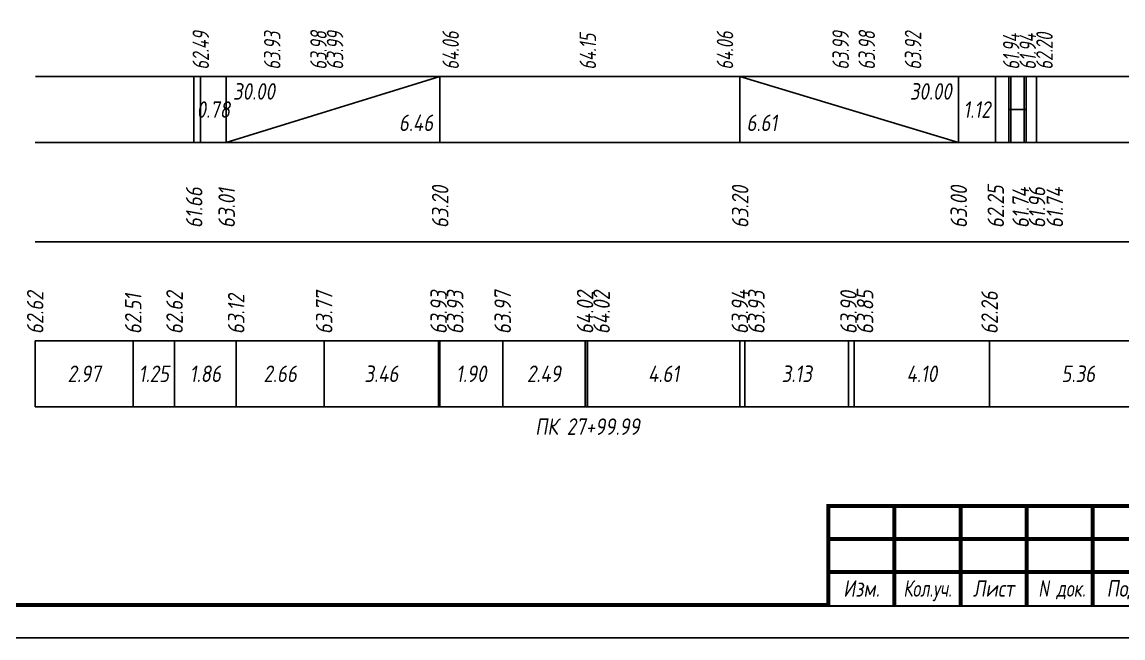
# Model space of a CAD drawing. Extents: x -717 to 1451, y -133302 to 233.
# Drawn here: x 78 to 244.5, y -43351.4 to -43258.2 of the extents above; entities that cross this region are included whole.
import ezdxf
from ezdxf.enums import TextEntityAlignment as Align

# ---------------------------------------------------------------- set-up
doc = ezdxf.new("R2010")
doc.units = 0
for name, color, linetype in [('Зарамочное оформление', 7, 'Continuous'), ('Код_510', 7, 'Continuous'), ('Код_514', 1, 'Continuous'), ('Код_516', 1, 'Continuous'), ('Подписи поперечников', 7, 'Continuous'), ('Таблица', 7, 'Continuous')]:
    doc.layers.add(name, color=color, linetype=linetype)
doc.styles.add('М', font='romand.shx', dxfattribs={"width": 0.8, "oblique": 10, "height": 2.5})

# ---------------------------------------------------------------- blocks, each defined once
blk = doc.blocks.new('Штамп')
at = {"linetype": 'Continuous'}
blk.add_wipeout([(199.95, -411.25), (384.95, -411.25), (384.95, -426.25), (199.95, -426.25)], dxfattribs=at).dxf.layer = 'Зарамочное оформление'
at = {"layer": 'Зарамочное оформление', "linetype": 'Continuous', "lineweight": -3, "const_width": 0.6, "flags": 128}
for points in [[(199.95, -426.25), (199.95, -411.25), (384.95, -411.25)], [(209.95, -411.25), (209.95, -426.25)], [(219.95, -411.25), (219.95, -426.25)], [(229.95, -411.25), (229.95, -426.25)], [(239.95, -411.25), (239.95, -426.25)], [(199.95, -416.25), (264.95, -416.25)], [(199.95, -421.25), (264.95, -421.25)]]:
    blk.add_lwpolyline(points, dxfattribs=at)
at = {"layer": 'Зарамочное оформление', "linetype": 'Continuous', "style": 'М', "oblique": 10}
for s, width, p in [('Изм.', 0.8, (204.95, -423.75)), ('Кол.уч.', 0.7, (214.95, -423.75)), ('Лист', 0.8, (224.95, -423.75)), ('N док.', 0.7, (235.28, -423.75)), ('Подпись', 0.8, (247.45, -423.75))]:
    blk.add_text(s, height=2.5, dxfattribs=dict(at, width=width)).set_placement(p, align=Align.MIDDLE_CENTER)
blk = doc.blocks.new('шифр')
blk.add_blockref('Штамп', (0, -42980))

msp = doc.modelspace()

# ---------------------------------------------------------------- linework, layer by layer
at = {"flags": 128}
msp.add_lwpolyline([(-30.054, -43351.421), (389.946, -43351.421), (389.946, -43054.421), (-30.054, -43054.421)], close=True, dxfattribs=at)
at = {"const_width": 0.6, "flags": 128}
msp.add_lwpolyline([(-10.054, -43346.421), (384.946, -43346.421), (384.946, -43059.421), (-10.054, -43059.421)], close=True, dxfattribs=at)
at = {"layer": 'Код_510'}
for p, q in [((79.946, -43316.421), (79.946, -43306.421)), ((94.781, -43316.421), (94.781, -43306.421)), ((101.037, -43316.421), (101.037, -43306.421)), ((110.358, -43316.421), (110.358, -43306.421)), ((123.668, -43316.421), (123.668, -43306.421)), ((140.985, -43316.421), (140.985, -43306.421)), ((141.169, -43316.421), (141.169, -43306.421)), ((150.679, -43316.421), (150.679, -43306.421)), ((163.144, -43316.421), (163.144, -43306.421)), ((163.441, -43316.421), (163.441, -43306.421)), ((163.506, -43316.421), (163.506, -43306.421)), ((186.557, -43316.421), (186.557, -43306.421)), ((187.336, -43316.421), (187.336, -43306.421)), ((203.002, -43316.421), (203.002, -43306.421)), ((203.842, -43316.421), (203.842, -43306.421)), ((224.342, -43316.421), (224.342, -43306.421))]:
    msp.add_line(p, q, dxfattribs=at)
at = {"layer": 'Код_516'}
for p, q in [((103.946, -43276.421), (103.946, -43266.421)), ((104.946, -43276.421), (104.946, -43266.421)), ((104.946, -43276.421), (104.946, -43266.421)), ((108.865, -43276.421), (108.865, -43266.421)), ((108.865, -43276.421), (141.169, -43266.421)), ((141.169, -43276.421), (141.169, -43266.421)), ((186.557, -43276.421), (186.557, -43266.421)), ((186.557, -43266.421), (219.626, -43276.421)), ((219.626, -43276.421), (219.626, -43266.421)), ((225.222, -43276.421), (225.222, -43266.421)), ((225.222, -43276.421), (225.222, -43266.421)), ((227.259, -43276.421), (227.259, -43266.421)), ((227.561, -43276.421), (227.561, -43266.421)), ((229.561, -43276.421), (229.561, -43266.421)), ((229.864, -43276.421), (229.864, -43266.421)), ((231.462, -43276.421), (231.462, -43266.421)), ((227.259, -43271.421), (227.561, -43271.421)), ((227.561, -43271.421), (229.561, -43271.421)), ((229.561, -43271.421), (229.864, -43271.421))]:
    msp.add_line(p, q, dxfattribs=at)
at = {"layer": 'Таблица'}
for p, q in [((80, -43266.421), (256.517, -43266.421)), ((79.946, -43276.421), (256.462, -43276.421)), ((79.946, -43291.421), (256.462, -43291.421)), ((79.946, -43306.421), (256.462, -43306.421)), ((79.946, -43316.421), (256.462, -43316.421))]:
    msp.add_line(p, q, dxfattribs=at)

# ---------------------------------------------------------------- texts
at = {"layer": 'Код_510', "style": 'М', "oblique": 10, "width": 0.8}
for s, p in [('62.62', (79.946, -43305.421)), ('62.62', (101.037, -43305.421)), ('63.77', (123.668, -43305.421)), ('63.93', (140.985, -43305.421)), ('63.93', (143.485, -43305.421)), ('63.97', (150.679, -43305.421)), ('64.02', (163.144, -43305.421)), ('64.02', (165.644, -43305.421)), ('63.94', (186.557, -43305.421)), ('63.93', (189.057, -43305.421)), ('63.90', (203.002, -43305.421)), ('63.85', (205.502, -43305.421)), ('62.51', (94.781, -43305.421)), ('63.12', (110.358, -43305.421)), ('62.26', (224.342, -43305.421))]:
    msp.add_text(s, height=2.5, rotation=90, dxfattribs=at).set_placement(p, align=Align.MIDDLE_LEFT)
for s, p in [('2.97', (87.364, -43311.421)), ('1.25', (97.909, -43311.421)), ('1.86', (105.697, -43311.421)), ('2.66', (117.013, -43311.421)), ('3.46', (132.326, -43311.421)), ('1.90', (145.924, -43311.421)), ('2.49', (156.911, -43311.421)), ('4.61', (175.032, -43311.421)), ('3.13', (195.169, -43311.421)), ('4.10', (214.092, -43311.421)), ('5.36', (237.753, -43311.421))]:
    msp.add_text(s, height=2.5, dxfattribs=at).set_placement(p, align=Align.MIDDLE_CENTER)
at = {"layer": 'Код_514', "style": 'М', "oblique": 10, "width": 0.7}
for s, p in [('62.49', (105, -43265.382)), ('63.93', (115.81, -43265.382)), ('63.98', (122.81, -43265.382)), ('63.99', (125.31, -43265.382)), ('64.06', (142.81, -43265.382)), ('64.15', (163.56, -43265.382)), ('64.06', (184.31, -43265.382)), ('63.99', (201.81, -43265.382)), ('63.98', (205.766, -43265.382)), ('63.92', (212.766, -43265.382)), ('61.94', (227.616, -43265.382)), ('61.94', (230.116, -43265.382)), ('62.20', (232.654, -43265.382))]:
    msp.add_text(s, height=2.5, rotation=90, dxfattribs=at).set_placement(p, align=Align.MIDDLE_LEFT)
at = {"layer": 'Код_516', "style": 'М', "oblique": 10, "width": 0.8}
msp.add_text('30.00', height=2.5, dxfattribs=at).set_placement((109.865, -43267.421), align=Align.TOP_LEFT)
msp.add_text('30.00', height=2.5, dxfattribs=at).set_placement((218.626, -43267.421), align=Align.TOP_RIGHT)
for s, p in [('0.78', (106.905, -43271.421)), ('1.12', (222.424, -43271.421))]:
    msp.add_text(s, height=2.5, dxfattribs=at).set_placement(p, align=Align.MIDDLE_CENTER)
msp.add_text('6.46', height=2.5, dxfattribs=at).set_placement((140.169, -43275.421), align=Align.BOTTOM_RIGHT)
msp.add_text('6.61', height=2.5, dxfattribs=at).set_placement((187.557, -43275.421), align=Align.BOTTOM_LEFT)
for s, p in [('61.66', (104, -43289.371)), ('63.01', (108.919, -43289.371)), ('63.20', (141.224, -43289.371)), ('63.20', (186.611, -43289.371)), ('63.00', (219.68, -43289.371)), ('62.25', (225.277, -43289.371)), ('61.74', (229.047, -43289.371)), ('61.96', (231.517, -43289.371)), ('61.74', (234.219, -43289.371))]:
    msp.add_text(s, height=2.5, rotation=90, dxfattribs=at).set_placement(p, align=Align.MIDDLE_LEFT)
at = {"layer": 'Подписи поперечников', "style": 'М', "oblique": 10, "width": 0.8}
msp.add_text('ПК 27+99.99', height=2.5, dxfattribs=at).set_placement((163.506, -43321.421), align=Align.BOTTOM_CENTER)

# ---------------------------------------------------------------- next in the draw order: block references
msp.add_blockref('шифр', (0, 59.829))

doc.saveas('drawing.dxf')
